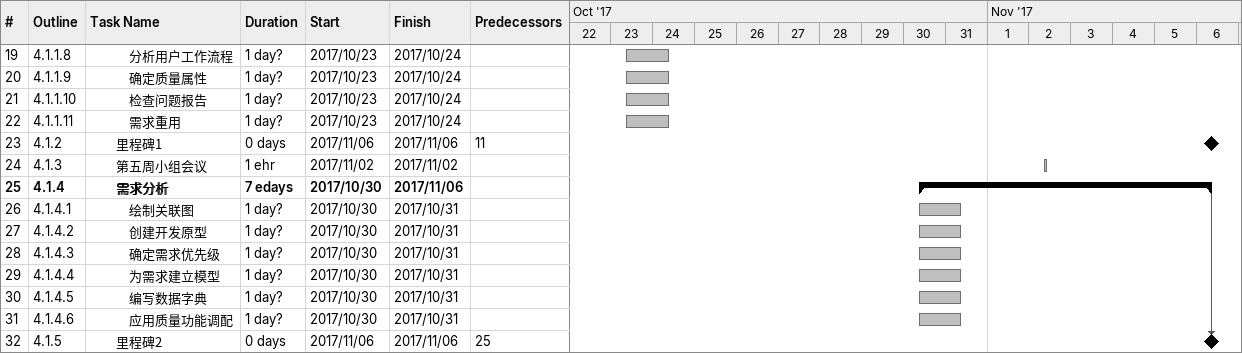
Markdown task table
| ID | WBS | Task | Duration | Start | Finish | Predecessors |
|---|---|---|---|---|---|---|
| 19 | 4.1.1.8 | 分析用户工作流程 | 1d? | 2017-10-23 | 2017-10-24 |  |
| 20 | 4.1.1.9 | 确定质量属性 | 1d? | 2017-10-23 | 2017-10-24 |  |
| 21 | 4.1.1.10 | 检查问题报告 | 1d? | 2017-10-23 | 2017-10-24 |  |
| 22 | 4.1.1.11 | 需求重用 | 1d? | 2017-10-23 | 2017-10-24 |  |
| 23 | 4.1.2 | 里程碑1 | 0d | 2017-11-06 | 2017-11-06 | 11 |
| 24 | 4.1.3 | 第五周小组会议 | 1eh | 2017-11-02 | 2017-11-02 |  |
| 25 | 4.1.4 | **需求分析** | 7ed | 2017-10-30 | 2017-11-06 |  |
| 26 | 4.1.4.1 | 绘制关联图 | 1d? | 2017-10-30 | 2017-10-31 |  |
| 27 | 4.1.4.2 | 创建开发原型 | 1d? | 2017-10-30 | 2017-10-31 |  |
| 28 | 4.1.4.3 | 确定需求优先级 | 1d? | 2017-10-30 | 2017-10-31 |  |
| 29 | 4.1.4.4 | 为需求建立模型 | 1d? | 2017-10-30 | 2017-10-31 |  |
| 30 | 4.1.4.5 | 编写数据字典 | 1d? | 2017-10-30 | 2017-10-31 |  |
| 31 | 4.1.4.6 | 应用质量功能调配 | 1d? | 2017-10-30 | 2017-10-31 |  |
| 32 | 4.1.5 | 里程碑2 | 0d | 2017-11-06 | 2017-11-06 | 25 |
